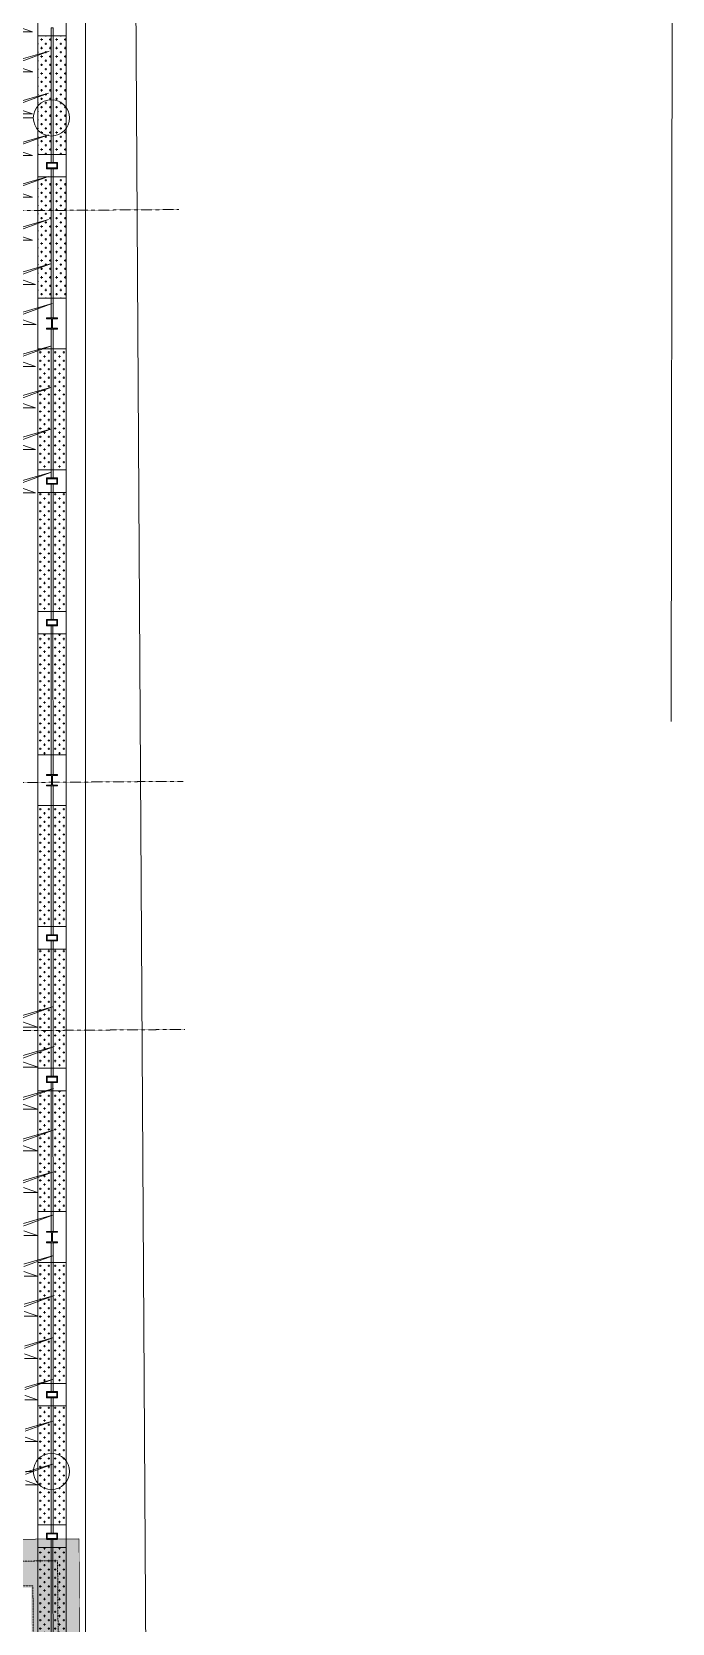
# Model space of a CAD drawing. Header units: millimetres. Extents: x 930469 to 1523124, y -120375 to 411163.
# Drawn here: x 1416567 to 1422240, y 204273 to 218383 of the extents above; entities that cross this region are included whole.
import ezdxf

# ---------------------------------------------------------------- set-up
doc = ezdxf.new("R2010")
doc.units = ezdxf.units.MM
doc.set_wipeout_variables(frame=1)
doc.linetypes.add('CENTER', pattern=[3, 1.5, -0.5, 0.5, -0.5])
doc.linetypes.add('DASHED2', pattern=[0.375, 0.25, -0.125])
doc.layers.get('0').update_dxf_attribs({"color": 8, "lineweight": 0})
for name, color, linetype, lineweight in [('A-NET MANH', 8, 'Continuous', 0), ('A-NET THAY', 8, 'Continuous', 0), ('A-TRUC', 8, 'CENTER', 0), ('A-TUONG', 8, 'Continuous', 0), ('DANCU', 8, 'Continuous', 0), ('DIM', 8, 'Continuous', 0), ('GIAOTHONG', 8, 'Continuous', 0), ('hatch2', 8, 'Continuous', 0), ('khuat 1', 8, 'DASHED2', 0), ('THAY', 8, 'Continuous', 0), ('thay1', 8, 'Continuous', 0), ('Xref Landscape 2020 05 04$0$$0$KT-Tuong', 8, 'Continuous', 0), ('Xref Landscape 2020 05 04$0$A1-DIM', 8, 'Continuous', 0), ('Xref Landscape 2020 05 04$0$A1-KÝ HIỆU', 8, 'Continuous', 0), ('Xref Landscape 2020 05 04$0$cay', 8, 'Continuous', 0), ('Xref Landscape 2020 05 04$0$CDC-E-Lighting', 8, 'Continuous', 0), ('Xref Landscape 2020 05 04$0$KT-Tuong', 8, 'Continuous', 0), ('Xref Landscape 2020 05 04$0$MANH', 8, 'Continuous', 0), ('Xref Landscape 2020 05 04$0$tree', 8, 'Continuous', 0), ('Xref Landscape 2020 05 04$0$Xref Landscape$0$THAY', 8, 'Continuous', 0)]:
    doc.layers.add(name, color=color, linetype=linetype, lineweight=lineweight)

# ---------------------------------------------------------------- blocks, each defined once
blk = doc.blocks.new('Xref Landscape 2020 05 04$0$li85')
for p, q in [((0, 100), (0, 250)), ((-100, 0), (-250, 0)), ((100, 0), (250, 0)), ((0, -100), (0, -250))]:
    blk.add_line(p, q)
for centre in [(0, 350), (-350, 0), (0, 0), (350, 0), (0, -350)]:
    blk.add_circle(centre, 100)
blk = doc.blocks.new('Xref Landscape 2020 05 04$0$Xref Landscape$0$$0$li85')
for p, q in [((0, 100), (0, 250)), ((-100, 0), (-250, 0)), ((100, 0), (250, 0)), ((0, -100), (0, -250))]:
    blk.add_line(p, q)
for centre in [(0, 350), (-350, 0), (0, 0), (350, 0), (0, -350)]:
    blk.add_circle(centre, 100)
blk = doc.blocks.new('Xref Landscape 2020 05 04$0$A$C41D95FC2')
at = {"layer": 'Xref Landscape 2020 05 04$0$cay'}
blk.add_lwpolyline([(241, 198), (0, 347), (283, 219), (220, 332), (319, 226), (340, 573), (361, 212), (474, 417), (389, 191), (779, 304), (453, 184), (637, 120), (425, 120), (460, 0), (361, 127), (42, 99), (163, 156), (92, 177), (156, 184)], dxfattribs=at)
blk = doc.blocks.new('Xref Landscape 2020 05 04$0$truc2')
at = {"xscale": 0.001000000047497451, "yscale": 0.001000000047497451, "zscale": 0.001000000047497451}
for p in [(-0.339, -0.125), (-0.334, -0.48), (-0.339, -0.853), (-0.339, -1.221), (-0.339, -1.59), (-0.339, -1.973)]:
    blk.add_blockref('Xref Landscape 2020 05 04$0$A$C41D95FC2', p, dxfattribs=at)
blk = doc.blocks.new('TRUC')
at = {"layer": 'A-TRUC'}
for p, q in [((1078992, 97680), (1092116, 97680)), ((1078992, 92610), (1092116, 92610)), ((1078992, 90410), (1092116, 90410))]:
    blk.add_line(p, q, dxfattribs=at)
blk = doc.blocks.new('mb mai')
at = {"layer": 'thay1'}
blk.add_lwpolyline([(-50, -50), (-49, -13875), (-11879, -13877), (-11879, -50)], close=True, dxfattribs=at)
blk.add_wipeout([(-12054, 124), (124, 124), (124, -14051), (-12054, -14051)]).dxf.layer = 'THAY'
at = {"layer": 'hatch2'}
h = blk.add_hatch(dxfattribs=at)
h.set_pattern_fill('DOTS', color=256, scale=600)
h.set_pattern_definition([(0, (-106734.907, 3554.58), (18.75, 37.5), [0, -37.5])])
h.paths.add_polyline_path([(124, 124), (-12054, 124), (-12054, -14051), (124, -14051)])
h.paths.add_polyline_path([(-300, -300), (-11629, -300), (-11629, -13632), (-300, -13632)], flags=16)
at = {"layer": 'khuat 1', "ltscale": 7}
for points in [[(-65, -65), (-64, -13860), (-11864, -13862), (-11864, -65)], [(-285, -285), (-284, -13640), (-11644, -13642), (-11644, -285)]]:
    blk.add_lwpolyline(points, close=True, dxfattribs=at)
blk = doc.blocks.new('tiep dan')
blk.add_wipeout([(1135040, 102630), (1143149, 102630), (1145409, 100370), (1145411, 85900), (1145881, 85900), (1145881, 71720), (1133700, 71720), (1133700, 98770), (1136160, 98770), (1136160, 99530), (1135040, 99530)]).dxf.layer = 'A-NET THAY'
at = {"layer": 'A-TUONG'}
for points in [[(1133700, 98770), (1142800, 98770), (1142800, 85900), (1145881, 85900), (1145881, 71720), (1133700, 71720)], [(1134110, 85490), (1145471, 85490), (1145471, 72130), (1134110, 72130)]]:
    blk.add_lwpolyline(points, close=True, dxfattribs=at)
at = {"layer": 'A-TRUC'}
blk.add_blockref('TRUC', (54738, 0), dxfattribs=at)
at = {"layer": 'DIM'}
blk.add_blockref('mb mai', (1145756, 85772), dxfattribs=at)
blk = doc.blocks.new('Xref Landscape 2020 05 04$0$123333')
at = {"layer": 'Xref Landscape 2020 05 04$0$tree'}
h = blk.add_hatch(dxfattribs=at)
h.set_pattern_fill('CROSS', color=256, scale=150)
h.set_pattern_definition([(9e-15, (-1079850.712, 449499.754), (37.5, 37.5), [18.75, -56.25]), (90, (-1079841.337, 449490.38), (-37.5, 37.5), [18.75, -56.25])])
h.paths.add_polyline_path([(350, 134), (1425, 134), (1425, 250), (350, 250)])
h = blk.add_hatch(dxfattribs=at)
h.set_pattern_fill('CROSS', color=256, scale=150)
h.set_pattern_definition([(9e-15, (-1078592.38, 449499.754), (37.5, 37.5), [18.75, -56.25]), (90, (-1078583.004, 449490.38), (-37.5, 37.5), [18.75, -56.25])])
h.paths.add_polyline_path([(1625, 134), (2675, 134), (2675, 250), (1625, 250)])
h = blk.add_hatch(dxfattribs=at)
h.set_pattern_fill('CROSS', color=256, scale=150)
h.set_pattern_definition([(9e-15, (-1077459.045, 449499.754), (37.5, 37.5), [18.75, -56.25]), (90, (-1077449.67, 449490.38), (-37.5, 37.5), [18.75, -56.25])])
h.paths.add_polyline_path([(2875, 134), (3950, 134), (3950, 250), (2875, 250)])
h = blk.add_hatch(dxfattribs=at)
h.set_pattern_fill('CROSS', color=256, scale=150)
h.set_pattern_definition([(9e-15, (-1079850.712, 449367.128), (37.5, 37.5), [18.75, -56.25]), (90, (-1079841.337, 449357.753), (-37.5, 37.5), [18.75, -56.25])])
h.paths.add_polyline_path([(350, 1), (1425, 1), (1425, 117), (350, 117)])
h = blk.add_hatch(dxfattribs=at)
h.set_pattern_fill('CROSS', color=256, scale=150)
h.set_pattern_definition([(9e-15, (-1078592.38, 449367.128), (37.5, 37.5), [18.75, -56.25]), (90, (-1078583.004, 449357.753), (-37.5, 37.5), [18.75, -56.25])])
h.paths.add_polyline_path([(1625, 1), (2675, 1), (2675, 117), (1625, 117)])
h = blk.add_hatch(dxfattribs=at)
h.set_pattern_fill('CROSS', color=256, scale=150)
h.set_pattern_definition([(9e-15, (-1077459.045, 449367.128), (37.5, 37.5), [18.75, -56.25]), (90, (-1077449.67, 449357.753), (-37.5, 37.5), [18.75, -56.25])])
h.paths.add_polyline_path([(2875, 1), (3950, 1), (3950, 117), (2875, 117)])
at = {"layer": 'Xref Landscape 2020 05 04$0$$0$KT-Tuong', "ltscale": 3}
for points in [[(125, 129), (161, 129, 0.414214), (168, 136), (168, 175), (175, 175), (175, 75), (168, 75), (168, 114, 0.414214), (161, 121), (125, 121)], [(4175, 129), (4139, 129, -0.414214), (4132, 136), (4132, 175), (4125, 175), (4125, 75), (4132, 75), (4132, 114, -0.414214), (4139, 121), (4175, 121)]]:
    blk.add_lwpolyline(points, format="xyb", dxfattribs=at)
for points in [[(1495, 75), (1550, 75), (1550, 175), (1495, 175)], [(1502, 82), (1543, 82), (1543, 168), (1502, 168)], [(2750, 75), (2805, 75), (2805, 175), (2750, 175)], [(2757, 82), (2798, 82), (2798, 168), (2757, 168)]]:
    blk.add_lwpolyline(points, close=True, dxfattribs=at)
at = {"layer": 'Xref Landscape 2020 05 04$0$A1-DIM'}
for points in [[(175, 134), (1495, 134), (1495, 117), (175, 117)], [(1550, 134), (2750, 134), (2750, 117), (1550, 117)], [(2805, 133), (4125, 134), (4125, 117), (2805, 117)]]:
    blk.add_lwpolyline(points, close=True, dxfattribs=at)
at = {"layer": 'Xref Landscape 2020 05 04$0$MANH'}
for p, q in [((1423, 250), (1423, 0)), ((1623, 250), (1623, 0)), ((2678, 250), (2678, 0)), ((2878, 250), (2878, 0))]:
    blk.add_line(p, q, dxfattribs=at)
blk.add_lwpolyline([(350, 250), (3950, 250), (3950, 0), (350, 0)], close=True, dxfattribs=at)
blk = doc.blocks.new('Xref Landscape 2020 05 04$0$hangrao')
at = {"layer": 'Xref Landscape 2020 05 04$0$tree'}
h = blk.add_hatch(dxfattribs=at)
h.set_pattern_fill('CROSS', color=256, scale=150, angle=-90)
h.set_pattern_definition([(270, (516316.598, 1101111.07), (37.5, -37.5), [18.75, -56.25]), (360, (516307.223, 1101101.694), (37.5, 37.5), [18.75, -56.25])])
h.paths.add_polyline_path([(66951, 20893), (66951, 19843), (67067, 19843), (67067, 20893)])
h = blk.add_hatch(dxfattribs=at)
h.set_pattern_fill('CROSS', color=256, scale=150, angle=-90)
h.set_pattern_definition([(270, (516449.224, 1101111.07), (37.5, -37.5), [18.75, -56.25]), (360, (516439.85, 1101101.694), (37.5, 37.5), [18.75, -56.25])])
h.paths.add_polyline_path([(67083, 20893), (67083, 19843), (67199, 19843), (67199, 20893)])
h = blk.add_hatch(dxfattribs=at)
h.set_pattern_fill('CROSS', color=256, scale=150, angle=-90)
h.set_pattern_definition([(270, (516316.598, 1099977.735), (37.5, -37.5), [18.75, -56.25]), (360, (516307.223, 1099968.36), (37.5, 37.5), [18.75, -56.25])])
h.paths.add_polyline_path([(66951, 19643), (66951, 18569), (67067, 18569), (67067, 19643)])
h = blk.add_hatch(dxfattribs=at)
h.set_pattern_fill('CROSS', color=256, scale=150, angle=-90)
h.set_pattern_definition([(270, (516449.224, 1099977.735), (37.5, -37.5), [18.75, -56.25]), (360, (516439.85, 1099968.36), (37.5, 37.5), [18.75, -56.25])])
h.paths.add_polyline_path([(67083, 19643), (67083, 18569), (67199, 18569), (67199, 19643)])
at = {"layer": 'Xref Landscape 2020 05 04$0$A1-DIM'}
for points in [[(67083, 20966), (67083, 19771), (67067, 19771), (67067, 20966)], [(67083, 19716), (67083, 18394), (67067, 18394), (67066, 19716)]]:
    blk.add_lwpolyline(points, close=True, dxfattribs=at)
at = {"layer": 'Xref Landscape 2020 05 04$0$A1-KÝ HIỆU'}
blk.add_lwpolyline([(67370, -115549), (67370, 22548), (67200, 22548), (67200, -115099)], dxfattribs=at)
at = {"layer": 'Xref Landscape 2020 05 04$0$KT-Tuong', "ltscale": 3}
for points in [[(67024, 19771), (67024, 19716), (67124, 19716), (67124, 19771)], [(67032, 19764), (67032, 19723), (67117, 19723), (67117, 19764)]]:
    blk.add_lwpolyline(points, close=True, dxfattribs=at)
blk.add_lwpolyline([(67079, 18344), (67079, 18379, -0.414214), (67086, 18386), (67124, 18386), (67124, 18394), (67024, 18394), (67024, 18386), (67063, 18386, -0.414214), (67070, 18379), (67070, 18344)], format="xyb", dxfattribs=at)
at = {"layer": 'Xref Landscape 2020 05 04$0$MANH'}
for p, q in [((67199, 20893), (66949, 20893)), ((67199, 19843), (66949, 19843)), ((67199, 19643), (66949, 19643))]:
    blk.add_line(p, q, dxfattribs=at)
at = {"layer": 'Xref Landscape 2020 05 04$0$Xref Landscape$0$THAY'}
blk.add_line((67200, 22548), (67200, -115099), dxfattribs=at)
blk.add_lwpolyline([(56505, 24600), (64650, 24600), (66950, 22303), (66950, -37220)], dxfattribs=at)
for points in [[(66950, 18119), (67200, 18119), (67200, 18569), (66950, 18569)], [(66950, 14069), (67200, 14069), (67200, 14519), (66950, 14519)], [(66950, 10019), (67200, 10019), (67200, 10469), (66950, 10469)]]:
    blk.add_lwpolyline(points, close=True, dxfattribs=at)
at = {"layer": 'Xref Landscape 2020 05 04$0$Xref Landscape$0$THAY', "rotation": 270}
for p in [(66949, 18469), (66949, 14419), (66949, 10369)]:
    blk.add_blockref('Xref Landscape 2020 05 04$0$123333', p, dxfattribs=at)

msp = doc.modelspace()

# ---------------------------------------------------------------- linework, layer by layer
at = {"layer": 'DANCU'}
msp.add_line((1417466.9, 222388.4), (1417928.6, 145237.9), dxfattribs=at)
at = {"layer": 'GIAOTHONG'}
msp.add_line((1422231.7, 212266.8), (1422240.2, 219367.7), dxfattribs=at)

# ---------------------------------------------------------------- block references
at = {"xscale": 1000, "yscale": 1000, "zscale": 1000}
for p in [(1416274.3, 218387.4), (1416301.2, 216148.6), (1416320.4, 209562.5), (1416320.4, 207354.2)]:
    msp.add_blockref('Xref Landscape 2020 05 04$0$truc2', p, dxfattribs=at)
at = {"layer": 'Xref Landscape 2020 05 04$0$CDC-E-Lighting', "xscale": 1.599999847666705, "yscale": 1.599999847666705, "zscale": 1.599999847666705, "rotation": 180.0000002438593}
for name, p in [('Xref Landscape 2020 05 04$0$Xref Landscape$0$$0$li85', (1416180.2, 217619.1)), ('Xref Landscape 2020 05 04$0$li85', (1416180.2, 205619.1))]:
    msp.add_blockref(name, p, dxfattribs=at)

# ---------------------------------------------------------------- next in the draw order: block references
at = {"layer": 'A-NET MANH', "rotation": 0.417533735315358}
msp.add_blockref('tiep dan', (271759.1, 110772.4), dxfattribs=at)

# ---------------------------------------------------------------- next in the draw order: block references
at = {"layer": 'Xref Landscape 2020 05 04$0$CDC-E-Lighting'}
msp.add_blockref('Xref Landscape 2020 05 04$0$hangrao', (1349671.8, 197453), dxfattribs=at)

doc.saveas('drawing.dxf')
